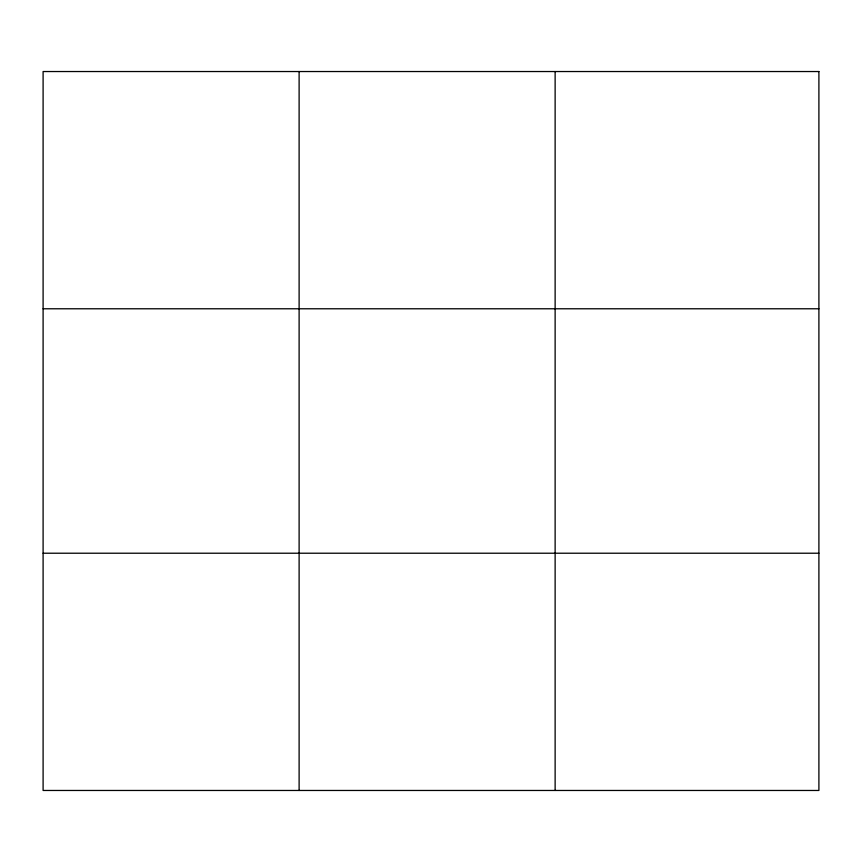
<?xml version="1.0" encoding="UTF-8"?>
<svg xmlns="http://www.w3.org/2000/svg" width="862" height="862" viewBox="0 0 862 862"><rect width="100%" height="100%" fill="white"/><g stroke="black" fill="none" stroke-linecap="round" stroke-linejoin="round"><path stroke-width="1.29" d="M299.114 790.465L299.114 71.535M555.128 790.465L555.128 71.535M43.1 308.779L818.9 308.779M43.1 553.221L818.9 553.221M818.9 71.535L818.9 790.465L43.1 790.465L43.1 71.535L818.9 71.535"/></g></svg>
